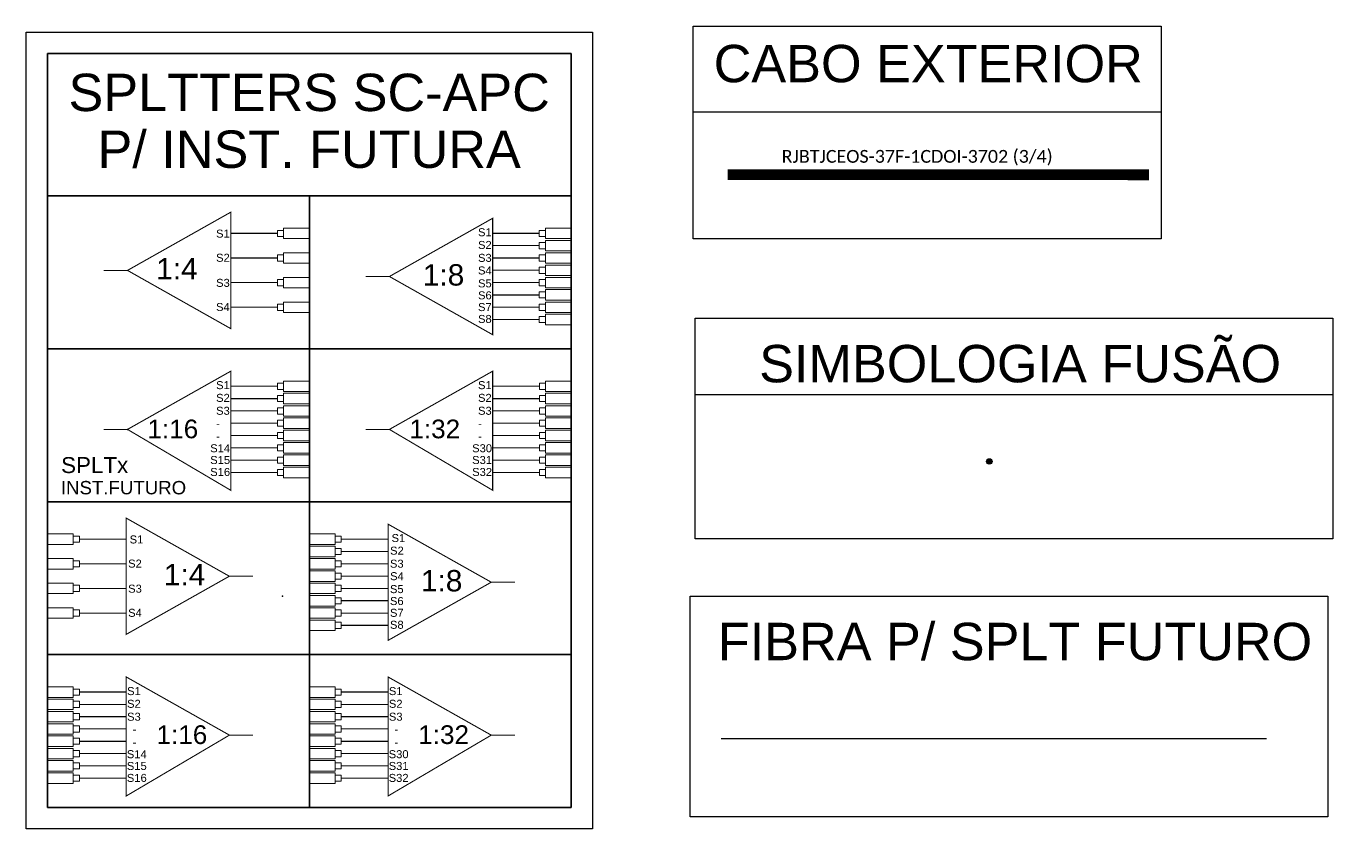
# Model space of a CAD drawing. Header units: millimetres. Extents: x 9740 to 12717, y -5875 to 443.
# Drawn here: x 10034 to 10156.4, y -52.4 to 22.8 of the extents above; entities that cross this region are included whole.
import ezdxf
from ezdxf.enums import TextEntityAlignment as Align

# ---------------------------------------------------------------- set-up
doc = ezdxf.new("R2010")
doc.units = ezdxf.units.MM
doc.linetypes.add('DASHED', pattern=[0.75, 0.5, -0.25])
doc.styles.add('ARIAL', font='arial.ttf')
doc.styles.add('WMF-Calibri0', font='calibri.ttf')
doc.linetypes.add('RESERVA', pattern='A,0.5,-0.15,["RESERVA",Standard,S=0.18,R=0,X=0,Y=-0.1],-1.3', length=1.95)

# ---------------------------------------------------------------- blocks, each defined once
blk = doc.blocks.new('SPLT_1-4_SC-APC PLANEJADO')
at = {"color": 30, "linetype": 'DASHED', "ltscale": 2.5, "const_width": 0.1}
for points in [[(4918.24, -603.76), (4908.57, -609.21), (4918.24, -614.66), (4918.24, -603.76)], [(4922.62, -605.74), (4918.24, -605.74)], [(4918.24, -608.05), (4922.62, -608.05)], [(4908.57, -609.21), (4906.35, -609.21)], [(4918.24, -610.35), (4922.62, -610.35)], [(4918.24, -612.66), (4922.62, -612.66)]]:
    blk.add_lwpolyline(points, dxfattribs=at)
at = {"color": 3, "lineweight": 0}
for points in [[(4922.62, -605.46), (4923.2, -605.46), (4923.2, -606.03), (4922.62, -606.03)], [(4922.62, -607.76), (4923.2, -607.76), (4923.2, -608.33), (4922.62, -608.33)], [(4922.62, -610.07), (4923.2, -610.07), (4923.2, -610.64), (4922.62, -610.64)], [(4922.62, -612.37), (4923.2, -612.37), (4923.2, -612.95), (4922.62, -612.95)]]:
    blk.add_lwpolyline(points, close=True, dxfattribs=at)
for points in [[(4923.2, -605.25), (4923.2, -606.23)], [(4923.2, -605.25), (4925.61, -605.25)], [(4923.2, -606.23), (4925.61, -606.23)], [(4923.2, -607.55), (4923.2, -608.54)], [(4923.2, -607.55), (4925.61, -607.55)], [(4923.2, -608.54), (4925.61, -608.54)], [(4923.2, -609.86), (4923.2, -610.85)], [(4923.2, -609.86), (4925.61, -609.86)], [(4923.2, -610.85), (4925.61, -610.85)], [(4923.2, -612.17), (4923.2, -613.15)], [(4923.2, -612.17), (4925.61, -612.17)], [(4923.2, -613.15), (4925.61, -613.15)]]:
    blk.add_lwpolyline(points, dxfattribs=at)
at = {"color": 30, "style": 'ARIAL'}
for s, height, p in [('S1', 0.75, (4916.87, -606.14)), ('1:4', 2, (4911.26, -610.06)), ('S2', 0.75, (4916.87, -608.4)), ('S3', 0.75, (4916.87, -610.75)), ('S4', 0.75, (4916.87, -613.01))]:
    blk.add_text(s, height=height, dxfattribs=at).set_placement(p)
blk = doc.blocks.new('SPLT_1-8_SC-APC PLANEJADO')
at = {"color": 30, "linetype": 'DASHED', "ltscale": 2.5, "const_width": 0.1}
blk.add_lwpolyline([(4942.78, -604.33), (4933.11, -609.78), (4942.78, -615.23), (4942.78, -604.33)], dxfattribs=at)
at = {"color": 30, "linetype": 'DASHED', "lineweight": 0, "ltscale": 2.5, "const_width": 0.1}
for points in [[(4947.15, -605.74), (4942.78, -605.74)], [(4942.78, -606.89), (4947.15, -606.89)], [(4942.78, -608.05), (4947.15, -608.05)], [(4942.78, -609.2), (4947.15, -609.2)], [(4933.11, -609.78), (4930.89, -609.78)], [(4942.78, -610.35), (4947.15, -610.35)], [(4942.78, -611.51), (4947.15, -611.51)], [(4942.78, -612.66), (4947.15, -612.66)], [(4942.78, -613.81), (4947.15, -613.81)]]:
    blk.add_lwpolyline(points, dxfattribs=at)
at = {"color": 3, "lineweight": 0}
for points in [[(4947.15, -605.46), (4947.73, -605.46), (4947.73, -606.03), (4947.15, -606.03)], [(4947.15, -606.61), (4947.73, -606.61), (4947.73, -607.18), (4947.15, -607.18)], [(4947.15, -607.76), (4947.73, -607.76), (4947.73, -608.33), (4947.15, -608.33)], [(4947.15, -608.91), (4947.73, -608.91), (4947.73, -609.49), (4947.15, -609.49)], [(4947.15, -610.07), (4947.73, -610.07), (4947.73, -610.64), (4947.15, -610.64)], [(4947.15, -611.22), (4947.73, -611.22), (4947.73, -611.79), (4947.15, -611.79)], [(4947.15, -612.37), (4947.73, -612.37), (4947.73, -612.95), (4947.15, -612.95)], [(4947.15, -613.53), (4947.73, -613.53), (4947.73, -614.1), (4947.15, -614.1)]]:
    blk.add_lwpolyline(points, close=True, dxfattribs=at)
for points in [[(4947.73, -605.25), (4947.73, -606.23)], [(4947.73, -605.25), (4950.15, -605.25)], [(4947.73, -606.23), (4950.15, -606.23)], [(4947.73, -606.4), (4947.73, -607.39)], [(4947.73, -606.4), (4950.15, -606.4)], [(4947.73, -607.39), (4950.15, -607.39)], [(4947.73, -607.55), (4947.73, -608.54)], [(4947.73, -607.55), (4950.15, -607.55)], [(4947.73, -608.54), (4950.15, -608.54)], [(4947.73, -608.71), (4947.73, -609.69)], [(4947.73, -608.71), (4950.15, -608.71)], [(4947.73, -609.69), (4950.15, -609.69)], [(4947.73, -609.86), (4947.73, -610.85)], [(4947.73, -609.86), (4950.15, -609.86)], [(4947.73, -610.85), (4950.15, -610.85)], [(4947.73, -611.01), (4947.73, -612)], [(4947.73, -611.01), (4950.15, -611.01)], [(4947.73, -612), (4950.15, -612)], [(4947.73, -612.17), (4947.73, -613.15)], [(4947.73, -612.17), (4950.15, -612.17)], [(4947.73, -613.15), (4950.15, -613.15)], [(4947.73, -613.32), (4947.73, -614.31)], [(4947.73, -613.32), (4950.15, -613.32)], [(4947.73, -614.31), (4950.15, -614.31)]]:
    blk.add_lwpolyline(points, dxfattribs=at)
at = {"color": 30, "style": 'ARIAL'}
for s, height, p in [('S1', 0.75, (4941.41, -606.01)), ('S2', 0.75, (4941.41, -607.2)), ('S3', 0.75, (4941.41, -608.41)), ('1:8', 2, (4936.24, -610.63)), ('S4', 0.75, (4941.41, -609.59)), ('S5', 0.75, (4941.41, -610.8)), ('S6', 0.75, (4941.41, -611.92)), ('S7', 0.75, (4941.41, -613.02)), ('S8', 0.75, (4941.41, -614.13))]:
    blk.add_text(s, height=height, dxfattribs=at).set_placement(p)
blk = doc.blocks.new('SPLT_1-4_SC-APC PLANEJADO ESQ.')
at = {"color": 30, "linetype": 'DASHED', "ltscale": 2.5, "const_width": 0.1}
blk.add_lwpolyline([(4908.44, -632.4), (4918.11, -637.85), (4908.44, -643.3), (4908.44, -632.4)], dxfattribs=at)
at = {"color": 3, "lineweight": 0}
for points in [[(4903.49, -633.89), (4901.07, -633.89)], [(4903.49, -633.89), (4903.49, -634.87)], [(4903.49, -634.87), (4901.07, -634.87)], [(4903.49, -636.19), (4901.07, -636.19)], [(4903.49, -636.19), (4903.49, -637.18)], [(4903.49, -637.18), (4901.07, -637.18)], [(4903.49, -638.5), (4901.07, -638.5)], [(4903.49, -638.5), (4903.49, -639.48)], [(4903.49, -639.48), (4901.07, -639.48)], [(4903.49, -640.8), (4901.07, -640.8)], [(4903.49, -640.8), (4903.49, -641.79)], [(4903.49, -641.79), (4901.07, -641.79)]]:
    blk.add_lwpolyline(points, dxfattribs=at)
for points in [[(4904.07, -634.09), (4903.49, -634.09), (4903.49, -634.66), (4904.07, -634.66)], [(4904.07, -636.4), (4903.49, -636.4), (4903.49, -636.97), (4904.07, -636.97)], [(4904.07, -638.7), (4903.49, -638.7), (4903.49, -639.28), (4904.07, -639.28)], [(4904.07, -641.01), (4903.49, -641.01), (4903.49, -641.58), (4904.07, -641.58)]]:
    blk.add_lwpolyline(points, close=True, dxfattribs=at)
at = {"color": 30, "linetype": 'DASHED', "lineweight": 0, "ltscale": 2.5, "const_width": 0.1}
for points in [[(4904.07, -634.38), (4908.44, -634.38)], [(4908.44, -636.68), (4904.07, -636.68)], [(4918.11, -637.85), (4920.33, -637.85)], [(4908.44, -638.99), (4904.07, -638.99)], [(4908.44, -641.3), (4904.07, -641.3)]]:
    blk.add_lwpolyline(points, dxfattribs=at)
at = {"color": 30, "style": 'ARIAL'}
for s, height, p in [('S1', 0.75, (4908.77, -634.78)), ('S2', 0.75, (4908.63, -637.04)), ('1:4', 2, (4911.98, -638.7)), ('S3', 0.75, (4908.63, -639.39)), ('S4', 0.75, (4908.63, -641.65))]:
    blk.add_text(s, height=height, dxfattribs=at).set_placement(p)
blk = doc.blocks.new('SPLT_1-8_SC-APC PLANEJADO ESQ.')
at = {"color": 30, "linetype": 'DASHED', "ltscale": 2.5, "const_width": 0.1}
blk.add_lwpolyline([(4932.98, -632.97), (4942.65, -638.41), (4932.98, -643.86), (4932.98, -632.97)], dxfattribs=at)
at = {"color": 3, "lineweight": 0}
for points in [[(4928.02, -633.89), (4925.61, -633.89)], [(4928.02, -633.89), (4928.02, -634.87)], [(4928.02, -634.87), (4925.61, -634.87)], [(4928.02, -635.04), (4925.61, -635.04)], [(4928.02, -635.04), (4928.02, -636.02)], [(4928.02, -636.02), (4925.61, -636.02)], [(4928.02, -636.19), (4925.61, -636.19)], [(4928.02, -636.19), (4928.02, -637.18)], [(4928.02, -637.18), (4925.61, -637.18)], [(4928.02, -637.34), (4925.61, -637.34)], [(4928.02, -637.34), (4928.02, -638.33)], [(4928.02, -638.33), (4925.61, -638.33)], [(4928.02, -638.5), (4925.61, -638.5)], [(4928.02, -638.5), (4928.02, -639.48)], [(4928.02, -639.48), (4925.61, -639.48)], [(4928.02, -639.65), (4925.61, -639.65)], [(4928.02, -639.65), (4928.02, -640.64)], [(4928.02, -640.64), (4925.61, -640.64)], [(4928.02, -640.8), (4925.61, -640.8)], [(4928.02, -640.8), (4928.02, -641.79)], [(4928.02, -641.79), (4925.61, -641.79)], [(4928.02, -641.96), (4925.61, -641.96)], [(4928.02, -641.96), (4928.02, -642.94)], [(4928.02, -642.94), (4925.61, -642.94)]]:
    blk.add_lwpolyline(points, dxfattribs=at)
for points in [[(4928.6, -634.09), (4928.02, -634.09), (4928.02, -634.66), (4928.6, -634.66)], [(4928.6, -635.25), (4928.02, -635.25), (4928.02, -635.82), (4928.6, -635.82)], [(4928.6, -636.4), (4928.02, -636.4), (4928.02, -636.97), (4928.6, -636.97)], [(4928.6, -637.55), (4928.02, -637.55), (4928.02, -638.12), (4928.6, -638.12)], [(4928.6, -638.7), (4928.02, -638.7), (4928.02, -639.28), (4928.6, -639.28)], [(4928.6, -639.86), (4928.02, -639.86), (4928.02, -640.43), (4928.6, -640.43)], [(4928.6, -641.01), (4928.02, -641.01), (4928.02, -641.58), (4928.6, -641.58)], [(4928.6, -642.16), (4928.02, -642.16), (4928.02, -642.74), (4928.6, -642.74)]]:
    blk.add_lwpolyline(points, close=True, dxfattribs=at)
at = {"color": 30, "linetype": 'DASHED', "lineweight": 0, "ltscale": 2.5, "const_width": 0.1}
for points in [[(4928.6, -634.38), (4932.98, -634.38)], [(4932.98, -635.53), (4928.6, -635.53)], [(4932.98, -636.68), (4928.6, -636.68)], [(4932.98, -637.84), (4928.6, -637.84)], [(4932.98, -638.99), (4928.6, -638.99)], [(4942.65, -638.41), (4944.87, -638.41)], [(4932.98, -640.14), (4928.6, -640.14)], [(4932.98, -641.3), (4928.6, -641.3)], [(4932.98, -642.45), (4928.6, -642.45)]]:
    blk.add_lwpolyline(points, dxfattribs=at)
at = {"color": 30, "style": 'ARIAL'}
for s, height, p in [('S1', 0.75, (4933.31, -634.65)), ('S2', 0.75, (4933.17, -635.83)), ('S3', 0.75, (4933.16, -637.05)), ('S4', 0.75, (4933.17, -638.22)), ('1:8', 2, (4936.06, -639.27)), ('S5', 0.75, (4933.16, -639.43)), ('S6', 0.75, (4933.16, -640.55)), ('S7', 0.75, (4933.16, -641.65)), ('S8', 0.75, (4933.16, -642.77))]:
    blk.add_text(s, height=height, dxfattribs=at).set_placement(p)
blk = doc.blocks.new('SPLT_1-16_SC-APC PLANEJADO')
at = {"color": 30, "linetype": 'DASHED', "ltscale": 2.5, "const_width": 0.1}
blk.add_lwpolyline([(11.89, 5.45), (2.22, 0), (11.89, -5.7), (11.89, 5.45)], dxfattribs=at)
at = {"color": 30, "linetype": 'DASHED', "lineweight": 0, "ltscale": 2.5, "const_width": 0.1}
for points in [[(16.27, 4.04), (11.89, 4.04)], [(11.89, 2.88), (16.27, 2.88)], [(11.89, 1.73), (16.27, 1.73)], [(2.22, 0), (0, 0)], [(11.89, 0.58), (16.27, 0.58)], [(11.89, -0.58), (16.27, -0.58)], [(11.89, -1.73), (16.27, -1.73)], [(11.89, -2.88), (16.27, -2.88)], [(11.89, -4.04), (16.27, -4.04)]]:
    blk.add_lwpolyline(points, dxfattribs=at)
at = {"color": 3, "lineweight": 0}
for points in [[(16.27, 4.32), (16.85, 4.32), (16.85, 3.75), (16.27, 3.75)], [(16.27, 3.17), (16.85, 3.17), (16.85, 2.6), (16.27, 2.6)], [(16.27, 2.02), (16.85, 2.02), (16.85, 1.44), (16.27, 1.44)], [(16.27, 0.86), (16.85, 0.86), (16.85, 0.29), (16.27, 0.29)], [(16.27, -0.29), (16.85, -0.29), (16.85, -0.86), (16.27, -0.86)], [(16.27, -1.44), (16.85, -1.44), (16.85, -2.02), (16.27, -2.02)], [(16.27, -2.6), (16.85, -2.6), (16.85, -3.17), (16.27, -3.17)], [(16.27, -3.75), (16.85, -3.75), (16.85, -4.32), (16.27, -4.32)]]:
    blk.add_lwpolyline(points, close=True, dxfattribs=at)
for points in [[(16.85, 4.53), (16.85, 3.54)], [(16.85, 4.53), (19.26, 4.53)], [(16.85, 3.54), (19.26, 3.54)], [(16.85, 3.38), (16.85, 2.39)], [(16.85, 3.38), (19.26, 3.38)], [(16.85, 2.39), (19.26, 2.39)], [(16.85, 2.22), (16.85, 1.24)], [(16.85, 2.22), (19.26, 2.22)], [(16.85, 1.24), (19.26, 1.24)], [(16.85, 1.07), (16.85, 0.08)], [(16.85, 1.07), (19.26, 1.07)], [(16.85, 0.08), (19.26, 0.08)], [(16.85, -0.08), (16.85, -1.07)], [(16.85, -0.08), (19.26, -0.08)], [(16.85, -1.07), (19.26, -1.07)], [(16.85, -1.24), (16.85, -2.22)], [(16.85, -1.24), (19.26, -1.24)], [(16.85, -2.22), (19.26, -2.22)], [(16.85, -2.39), (16.85, -3.38)], [(16.85, -2.39), (19.26, -2.39)], [(16.85, -3.38), (19.26, -3.38)], [(16.85, -3.54), (16.85, -4.53)], [(16.85, -3.54), (19.26, -3.54)], [(16.85, -4.53), (19.26, -4.53)]]:
    blk.add_lwpolyline(points, dxfattribs=at)
at = {"color": 30, "style": 'ARIAL'}
for s, height, p in [('S1', 0.75, (10.52, 3.77)), ('S2', 0.75, (10.52, 2.58)), ('S3', 0.75, (10.52, 1.37)), ('1:16', 1.75, (4.09, -0.83)), ('-', 0.75, (10.52, 0.19)), ('-', 0.75, (10.52, -1.02)), ('S14', 0.75, (9.97, -2.14)), ('S15', 0.75, (9.97, -3.24)), ('S16', 0.75, (9.97, -4.36))]:
    blk.add_text(s, height=height, dxfattribs=at).set_placement(p)
blk = doc.blocks.new('SPLT_1-32_SC-APC PLANEJADO')
at = {"color": 30, "linetype": 'DASHED', "ltscale": 2.5, "const_width": 0.1}
blk.add_lwpolyline([(11.89, 5.45), (2.22, 0), (11.89, -5.7), (11.89, 5.45)], dxfattribs=at)
at = {"color": 30, "linetype": 'DASHED', "lineweight": 0, "ltscale": 2.5, "const_width": 0.1}
for points in [[(16.27, 4.04), (11.89, 4.04)], [(11.89, 2.88), (16.27, 2.88)], [(11.89, 1.73), (16.27, 1.73)], [(2.22, 0), (0, 0)], [(11.89, 0.58), (16.27, 0.58)], [(11.89, -0.58), (16.27, -0.58)], [(11.89, -1.73), (16.27, -1.73)], [(11.89, -2.88), (16.27, -2.88)], [(11.89, -4.04), (16.27, -4.04)]]:
    blk.add_lwpolyline(points, dxfattribs=at)
at = {"color": 3, "lineweight": 0}
for points in [[(16.27, 4.32), (16.85, 4.32), (16.85, 3.75), (16.27, 3.75)], [(16.27, 3.17), (16.85, 3.17), (16.85, 2.6), (16.27, 2.6)], [(16.27, 2.02), (16.85, 2.02), (16.85, 1.44), (16.27, 1.44)], [(16.27, 0.86), (16.85, 0.86), (16.85, 0.29), (16.27, 0.29)], [(16.27, -0.29), (16.85, -0.29), (16.85, -0.86), (16.27, -0.86)], [(16.27, -1.44), (16.85, -1.44), (16.85, -2.02), (16.27, -2.02)], [(16.27, -2.6), (16.85, -2.6), (16.85, -3.17), (16.27, -3.17)], [(16.27, -3.75), (16.85, -3.75), (16.85, -4.32), (16.27, -4.32)]]:
    blk.add_lwpolyline(points, close=True, dxfattribs=at)
for points in [[(16.85, 4.53), (16.85, 3.54)], [(16.85, 4.53), (19.26, 4.53)], [(16.85, 3.54), (19.26, 3.54)], [(16.85, 3.38), (16.85, 2.39)], [(16.85, 3.38), (19.26, 3.38)], [(16.85, 2.39), (19.26, 2.39)], [(16.85, 2.22), (16.85, 1.24)], [(16.85, 2.22), (19.26, 2.22)], [(16.85, 1.24), (19.26, 1.24)], [(16.85, 1.07), (16.85, 0.08)], [(16.85, 1.07), (19.26, 1.07)], [(16.85, 0.08), (19.26, 0.08)], [(16.85, -0.08), (16.85, -1.07)], [(16.85, -0.08), (19.26, -0.08)], [(16.85, -1.07), (19.26, -1.07)], [(16.85, -1.24), (16.85, -2.22)], [(16.85, -1.24), (19.26, -1.24)], [(16.85, -2.22), (19.26, -2.22)], [(16.85, -2.39), (16.85, -3.38)], [(16.85, -2.39), (19.26, -2.39)], [(16.85, -3.38), (19.26, -3.38)], [(16.85, -3.54), (16.85, -4.53)], [(16.85, -3.54), (19.26, -3.54)], [(16.85, -4.53), (19.26, -4.53)]]:
    blk.add_lwpolyline(points, dxfattribs=at)
at = {"color": 30, "style": 'ARIAL'}
for s, height, p in [('S1', 0.75, (10.52, 3.77)), ('S2', 0.75, (10.52, 2.58)), ('S3', 0.75, (10.52, 1.37)), ('1:32', 1.75, (4.09, -0.83)), ('-', 0.75, (10.52, 0.19)), ('-', 0.75, (10.52, -1.02)), ('S30', 0.75, (9.97, -2.14)), ('S31', 0.75, (9.97, -3.24)), ('S32', 0.75, (9.97, -4.36))]:
    blk.add_text(s, height=height, dxfattribs=at).set_placement(p)
blk = doc.blocks.new('SPLT_1-16_SC-APC PLANEJADO ESQ')
at = {"color": 30, "linetype": 'DASHED', "ltscale": 2.5, "const_width": 0.1}
blk.add_lwpolyline([(-11.89, 5.45), (-2.22, 0), (-11.89, -5.7), (-11.89, 5.45)], dxfattribs=at)
at = {"color": 3, "lineweight": 0}
for points in [[(-16.85, 4.53), (-19.26, 4.53)], [(-16.85, 4.53), (-16.85, 3.54)], [(-16.85, 3.54), (-19.26, 3.54)], [(-16.85, 3.38), (-19.26, 3.38)], [(-16.85, 3.38), (-16.85, 2.39)], [(-16.85, 2.39), (-19.26, 2.39)], [(-16.85, 2.22), (-19.26, 2.22)], [(-16.85, 1.24), (-19.26, 1.24)], [(-16.85, 2.22), (-16.85, 1.24)], [(-16.85, 1.07), (-19.26, 1.07)], [(-16.85, 0.08), (-19.26, 0.08)], [(-16.85, 1.07), (-16.85, 0.08)], [(-16.85, -0.08), (-19.26, -0.08)], [(-16.85, -1.07), (-19.26, -1.07)], [(-16.85, -0.08), (-16.85, -1.07)], [(-16.85, -1.24), (-19.26, -1.24)], [(-16.85, -2.22), (-19.26, -2.22)], [(-16.85, -2.39), (-19.26, -2.39)], [(-16.85, -1.24), (-16.85, -2.22)], [(-16.85, -2.39), (-16.85, -3.38)], [(-16.85, -3.38), (-19.26, -3.38)], [(-16.85, -3.54), (-19.26, -3.54)], [(-16.85, -3.54), (-16.85, -4.53)], [(-16.85, -4.53), (-19.26, -4.53)]]:
    blk.add_lwpolyline(points, dxfattribs=at)
for points in [[(-16.27, 4.32), (-16.85, 4.32), (-16.85, 3.75), (-16.27, 3.75)], [(-16.27, 3.17), (-16.85, 3.17), (-16.85, 2.6), (-16.27, 2.6)], [(-16.27, 2.02), (-16.85, 2.02), (-16.85, 1.44), (-16.27, 1.44)], [(-16.27, 0.86), (-16.85, 0.86), (-16.85, 0.29), (-16.27, 0.29)], [(-16.27, -0.29), (-16.85, -0.29), (-16.85, -0.86), (-16.27, -0.86)], [(-16.27, -1.44), (-16.85, -1.44), (-16.85, -2.02), (-16.27, -2.02)], [(-16.27, -2.6), (-16.85, -2.6), (-16.85, -3.17), (-16.27, -3.17)], [(-16.27, -3.75), (-16.85, -3.75), (-16.85, -4.32), (-16.27, -4.32)]]:
    blk.add_lwpolyline(points, close=True, dxfattribs=at)
at = {"color": 30, "linetype": 'DASHED', "lineweight": 0, "ltscale": 2.5, "const_width": 0.1}
for points in [[(-16.27, 4.04), (-11.89, 4.04)], [(-11.89, 2.88), (-16.27, 2.88)], [(-11.89, 1.73), (-16.27, 1.73)], [(-11.89, 0.58), (-16.27, 0.58)], [(-2.22, 0), (0, 0)], [(-11.89, -0.58), (-16.27, -0.58)], [(-11.89, -1.73), (-16.27, -1.73)], [(-11.89, -2.88), (-16.27, -2.88)], [(-11.89, -4.04), (-16.27, -4.04)]]:
    blk.add_lwpolyline(points, dxfattribs=at)
at = {"color": 30, "style": 'ARIAL'}
for s, height, p in [('S1', 0.75, (-11.81, 3.75)), ('S2', 0.75, (-11.81, 2.56)), ('S3', 0.75, (-11.81, 1.35)), ('-', 0.75, (-11.29, 0.17)), ('1:16', 1.75, (-9.05, -0.83)), ('-', 0.75, (-11.29, -1.04)), ('S14', 0.75, (-11.83, -2.16)), ('S15', 0.75, (-11.83, -3.26)), ('S16', 0.75, (-11.83, -4.38))]:
    blk.add_text(s, height=height, dxfattribs=at).set_placement(p)
blk = doc.blocks.new('SPLT_1-32_SC-APC PLANEJADO ESQ')
at = {"color": 30, "linetype": 'DASHED', "ltscale": 2.5, "const_width": 0.1}
blk.add_lwpolyline([(-11.89, 5.45), (-2.22, 0), (-11.89, -5.7), (-11.89, 5.45)], dxfattribs=at)
at = {"color": 3, "lineweight": 0}
for points in [[(-16.85, 4.53), (-19.26, 4.53)], [(-16.85, 4.53), (-16.85, 3.54)], [(-16.85, 3.54), (-19.26, 3.54)], [(-16.85, 3.38), (-19.26, 3.38)], [(-16.85, 3.38), (-16.85, 2.39)], [(-16.85, 2.39), (-19.26, 2.39)], [(-16.85, 2.22), (-19.26, 2.22)], [(-16.85, 1.24), (-19.26, 1.24)], [(-16.85, 2.22), (-16.85, 1.24)], [(-16.85, 1.07), (-19.26, 1.07)], [(-16.85, 0.08), (-19.26, 0.08)], [(-16.85, 1.07), (-16.85, 0.08)], [(-16.85, -0.08), (-19.26, -0.08)], [(-16.85, -1.07), (-19.26, -1.07)], [(-16.85, -0.08), (-16.85, -1.07)], [(-16.85, -1.24), (-19.26, -1.24)], [(-16.85, -2.22), (-19.26, -2.22)], [(-16.85, -2.39), (-19.26, -2.39)], [(-16.85, -1.24), (-16.85, -2.22)], [(-16.85, -2.39), (-16.85, -3.38)], [(-16.85, -3.38), (-19.26, -3.38)], [(-16.85, -3.54), (-19.26, -3.54)], [(-16.85, -3.54), (-16.85, -4.53)], [(-16.85, -4.53), (-19.26, -4.53)]]:
    blk.add_lwpolyline(points, dxfattribs=at)
for points in [[(-16.27, 4.32), (-16.85, 4.32), (-16.85, 3.75), (-16.27, 3.75)], [(-16.27, 3.17), (-16.85, 3.17), (-16.85, 2.6), (-16.27, 2.6)], [(-16.27, 2.02), (-16.85, 2.02), (-16.85, 1.44), (-16.27, 1.44)], [(-16.27, 0.86), (-16.85, 0.86), (-16.85, 0.29), (-16.27, 0.29)], [(-16.27, -0.29), (-16.85, -0.29), (-16.85, -0.86), (-16.27, -0.86)], [(-16.27, -1.44), (-16.85, -1.44), (-16.85, -2.02), (-16.27, -2.02)], [(-16.27, -2.6), (-16.85, -2.6), (-16.85, -3.17), (-16.27, -3.17)], [(-16.27, -3.75), (-16.85, -3.75), (-16.85, -4.32), (-16.27, -4.32)]]:
    blk.add_lwpolyline(points, close=True, dxfattribs=at)
at = {"color": 30, "linetype": 'DASHED', "lineweight": 0, "ltscale": 2.5, "const_width": 0.1}
for points in [[(-16.27, 4.04), (-11.89, 4.04)], [(-11.89, 2.88), (-16.27, 2.88)], [(-11.89, 1.73), (-16.27, 1.73)], [(-11.89, 0.58), (-16.27, 0.58)], [(-2.22, 0), (0, 0)], [(-11.89, -0.58), (-16.27, -0.58)], [(-11.89, -1.73), (-16.27, -1.73)], [(-11.89, -2.88), (-16.27, -2.88)], [(-11.89, -4.04), (-16.27, -4.04)]]:
    blk.add_lwpolyline(points, dxfattribs=at)
at = {"color": 30, "style": 'ARIAL'}
for s, height, p in [('S1', 0.75, (-11.81, 3.75)), ('S2', 0.75, (-11.81, 2.56)), ('S3', 0.75, (-11.81, 1.35)), ('-', 0.75, (-11.29, 0.17)), ('1:32', 1.75, (-9.06, -0.83)), ('-', 0.75, (-11.29, -1.04)), ('S30', 0.75, (-11.83, -2.16)), ('S31', 0.75, (-11.83, -3.26)), ('S32', 0.75, (-11.83, -4.38))]:
    blk.add_text(s, height=height, dxfattribs=at).set_placement(p)
blk = doc.blocks.new('SPLITTER FUTURO')
blk.add_point((0, 0))
at = {"style": 'ARIAL', "text_generation_flag": 6, "flags": 4}
for tag, p, height in [('SPLT', (-6.22, -4.1), 1.5), ('INSTAL.', (-6.25, -6.09), 1.25)]:
    blk.add_attdef(tag, p, '', height=height, rotation=180, dxfattribs=at)

msp = doc.modelspace()

# ---------------------------------------------------------------- hatches: boundary and pattern name
h = msp.add_hatch(color=3)
h.dxf.hatch_style = 1
edge = h.paths.add_edge_path()
edge.add_arc((10124.19, -17.98), 0.256, 0, 360)

# ---------------------------------------------------------------- linework, layer by layer
for points in [[(10033.95, 22.23), (10087.03, 22.23), (10087.03, -52.39), (10033.95, -52.39)], [(10096.45, 22.78), (10140.28, 22.78), (10140.28, 2.88), (10096.45, 2.88)], [(10085.03, 20.23), (10035.95, 20.23), (10035.95, 6.89), (10085.03, 6.89)], [(10035.95, 20.23), (10085.03, 20.23), (10085.03, -50.39), (10035.95, -50.39)], [(10060.49, 6.89), (10035.95, 6.89), (10035.95, -7.43), (10060.49, -7.43)], [(10085.03, 6.89), (10060.49, 6.89), (10060.49, -7.43), (10085.03, -7.43)], [(10096.63, -4.57), (10156.38, -4.57), (10156.38, -25.23), (10096.63, -25.23)], [(10060.49, -7.43), (10035.95, -7.43), (10035.95, -21.75), (10060.49, -21.75)], [(10085.03, -7.43), (10060.49, -7.43), (10060.49, -21.75), (10085.03, -21.75)], [(10060.49, -21.75), (10035.95, -21.75), (10035.95, -36.07), (10060.49, -36.07)], [(10085.03, -21.75), (10060.49, -21.75), (10060.49, -36.07), (10085.03, -36.07)], [(10096.15, -30.59), (10155.9, -30.59), (10155.9, -51.25), (10096.15, -51.25)], [(10060.49, -36.07), (10035.95, -36.07), (10035.95, -50.39), (10060.49, -50.39)], [(10085.03, -36.07), (10060.49, -36.07), (10060.49, -50.39), (10085.03, -50.39)]]:
    msp.add_lwpolyline(points, close=True)
for points in [[(10096.45, 14.77), (10140.28, 14.77)], [(10096.63, -11.71), (10156.38, -11.71)]]:
    msp.add_lwpolyline(points)
at = {"color": 1, "const_width": 1}
msp.add_lwpolyline([(10099.68, 8.87), (10139.14, 8.86)], dxfattribs=at)
at = {"color": 8, "linetype": 'RESERVA', "ltscale": 4}
msp.add_lwpolyline([(10099.08, -43.92), (10150.15, -43.92)], dxfattribs=at)
at = {"color": 3}
msp.add_circle((10124.19, -17.98), 0.256, dxfattribs=at)
msp.add_point((10057.96, -30.6))

# ---------------------------------------------------------------- block references
for name, p in [('SPLT_1-4_SC-APC PLANEJADO', (5134.88, 609.12)), ('SPLT_1-8_SC-APC PLANEJADO', (5134.88, 609.12)), ('SPLT_1-16_SC-APC PLANEJADO', (10041.23, -14.98)), ('SPLT_1-32_SC-APC PLANEJADO', (10065.77, -14.98)), ('SPLT_1-4_SC-APC PLANEJADO ESQ.', (5134.88, 609.12)), ('SPLT_1-8_SC-APC PLANEJADO ESQ.', (5134.88, 609.12)), ('SPLT_1-16_SC-APC PLANEJADO ESQ', (10055.22, -43.61)), ('SPLT_1-32_SC-APC PLANEJADO ESQ', (10079.75, -43.61))]:
    msp.add_blockref(name, p)
ref = msp.add_blockref('SPLITTER FUTURO', (10043.46, -14.98))
ref.add_attrib('SPLT', 'SPLTx', (10037.23, -19.07), dxfattribs={"height": 1.5, "rotation": 180, "style": 'ARIAL', "text_generation_flag": 6})
ref.add_attrib('INSTAL.', 'INST.FUTURO', (10037.21, -21.06), dxfattribs={"height": 1.25, "rotation": 180, "style": 'ARIAL', "text_generation_flag": 6})

# ---------------------------------------------------------------- texts
at = {"color": 7, "style": 'ARIAL'}
for s, p in [('CABO EXTERIOR', (10118.47, 17.53)), ('SPLTTERS SC-APC', (10060.47, 14.83)), ('P/ INST. FUTURA', (10060.47, 9.51)), ('SIMBOLOGIA FUSÃO', (10127.08, -10.57)), ('FIBRA P/ SPLT FUTURO', (10126.6, -36.59))]:
    msp.add_text(s, height=3.5, dxfattribs=at).set_placement(p, align=Align.CENTER)
at = {"color": 1, "style": 'WMF-Calibri0'}
msp.add_text('RJBTJCEOS-37F-1CDOI-3702 (3/4) ', height=1.2, dxfattribs=at).set_placement((10104.74, 9.99))

doc.saveas('drawing.dxf')
